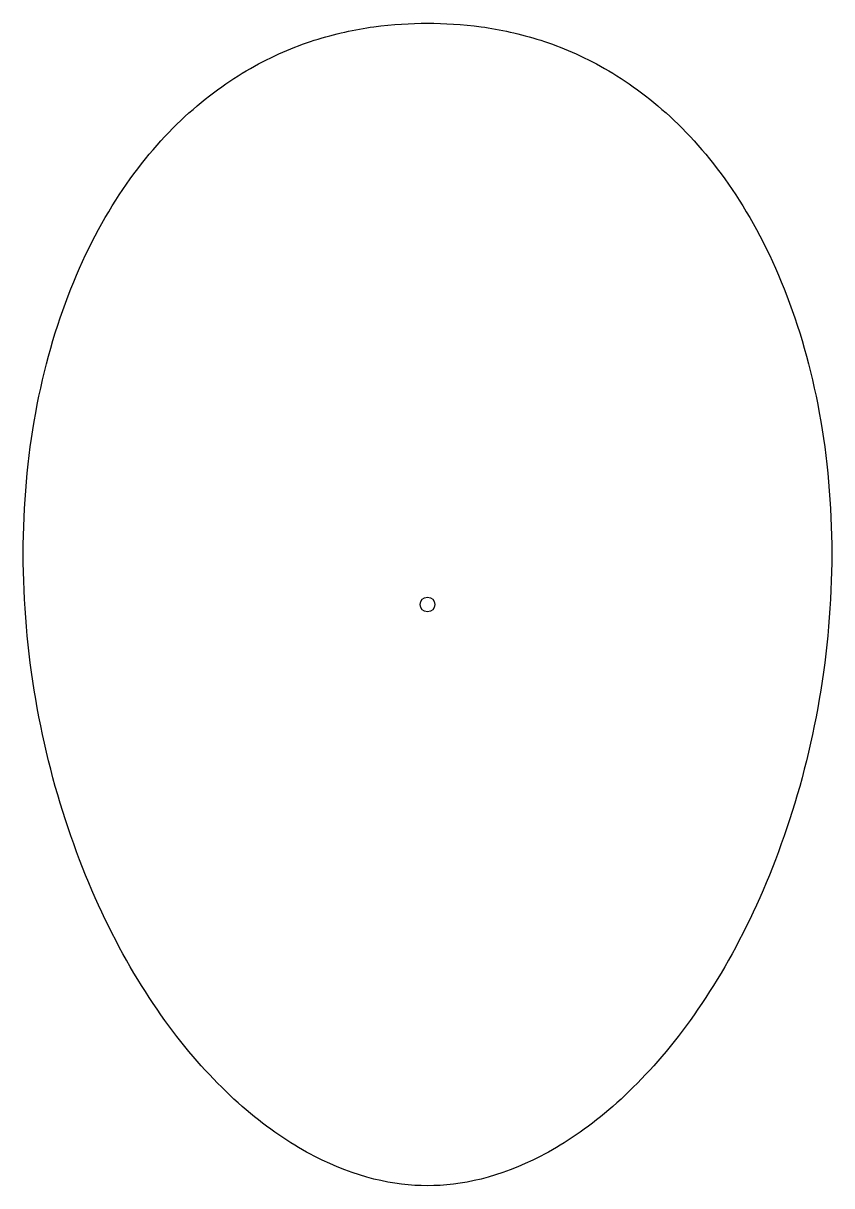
# Model space of a CAD drawing. Header units: millimetres. Extents: x -40 to 40, y -58 to 58.
import ezdxf

# ---------------------------------------------------------------- set-up
doc = ezdxf.new("R2010")
doc.units = ezdxf.units.MM
doc.layers.add('Sketch041', color=7, linetype='CONTINUOUS')
doc.layers.add('Sketch043', color=7, linetype='CONTINUOUS')

msp = doc.modelspace()

# ---------------------------------------------------------------- linework, layer by layer
at = {"layer": 'Sketch041'}
msp.add_open_spline([(0, -57.5), (3.33, -57.5), (7.1, -56.7), (11.2, -54.58), (13.25, -53.52), (15.37, -52.13), (17.53, -50.34), (19.68, -48.55), (21.87, -46.36), (24, -43.74), (26.13, -41.11), (28.22, -38.04), (30.14, -34.55), (32.06, -31.06), (33.82, -27.14), (35.29, -22.9), (36.77, -18.65), (37.96, -14.08), (38.77, -9.35), (39.58, -4.63), (40, 0.24), (40, 5.03), (40, 9.82), (39.58, 14.53), (38.77, 18.95), (37.96, 23.38), (36.77, 27.51), (35.29, 31.22), (33.82, 34.93), (32.06, 38.23), (30.14, 41.07), (28.22, 43.91), (26.13, 46.29), (24, 48.26), (21.87, 50.24), (19.68, 51.8), (17.53, 53.03), (15.37, 54.26), (13.25, 55.16), (11.2, 55.82), (9.15, 56.47), (7.18, 56.89), (5.31, 57.15), (3.44, 57.4), (1.67, 57.5), (0, 57.5), (-1.67, 57.5), (-3.44, 57.4), (-5.31, 57.15), (-7.18, 56.89), (-9.15, 56.47), (-11.2, 55.82), (-13.25, 55.16), (-15.37, 54.26), (-17.53, 53.03), (-19.68, 51.8), (-21.87, 50.24), (-24, 48.26), (-26.13, 46.29), (-28.22, 43.91), (-30.14, 41.07), (-32.06, 38.23), (-33.82, 34.93), (-35.29, 31.22), (-36.77, 27.51), (-37.96, 23.38), (-38.77, 18.95), (-39.58, 14.53), (-40, 9.82), (-40, 5.03), (-40, 0.24), (-39.58, -4.63), (-38.77, -9.35), (-37.96, -14.08), (-36.77, -18.65), (-35.29, -22.9), (-33.82, -27.14), (-32.06, -31.06), (-30.14, -34.55), (-28.22, -38.04), (-26.13, -41.11), (-24, -43.74), (-21.87, -46.36), (-19.68, -48.55), (-17.53, -50.34), (-15.37, -52.13), (-13.25, -53.52), (-11.2, -54.58), (-7.1, -56.7), (-3.33, -57.5), (0, -57.5)], degree=3, knots=[0, 0, 0, 0, 0.125, 0.125, 0.125, 0.1875, 0.1875, 0.1875, 0.25, 0.25, 0.25, 0.3125, 0.3125, 0.3125, 0.375, 0.375, 0.375, 0.4375, 0.4375, 0.4375, 0.5, 0.5, 0.5, 0.5625, 0.5625, 0.5625, 0.625, 0.625, 0.625, 0.6875, 0.6875, 0.6875, 0.75, 0.75, 0.75, 0.8125, 0.8125, 0.8125, 0.875, 0.875, 0.875, 0.9375, 0.9375, 0.9375, 1, 1, 1, 1.0625, 1.0625, 1.0625, 1.125, 1.125, 1.125, 1.1875, 1.1875, 1.1875, 1.25, 1.25, 1.25, 1.3125, 1.3125, 1.3125, 1.375, 1.375, 1.375, 1.4375, 1.4375, 1.4375, 1.5, 1.5, 1.5, 1.5625, 1.5625, 1.5625, 1.625, 1.625, 1.625, 1.6875, 1.6875, 1.6875, 1.75, 1.75, 1.75, 1.8125, 1.8125, 1.8125, 1.875, 1.875, 1.875, 2, 2, 2, 2], dxfattribs=at)
at = {"layer": 'Sketch043'}
msp.add_circle((0, 0), 0.725, dxfattribs=at)

doc.saveas('drawing.dxf')
